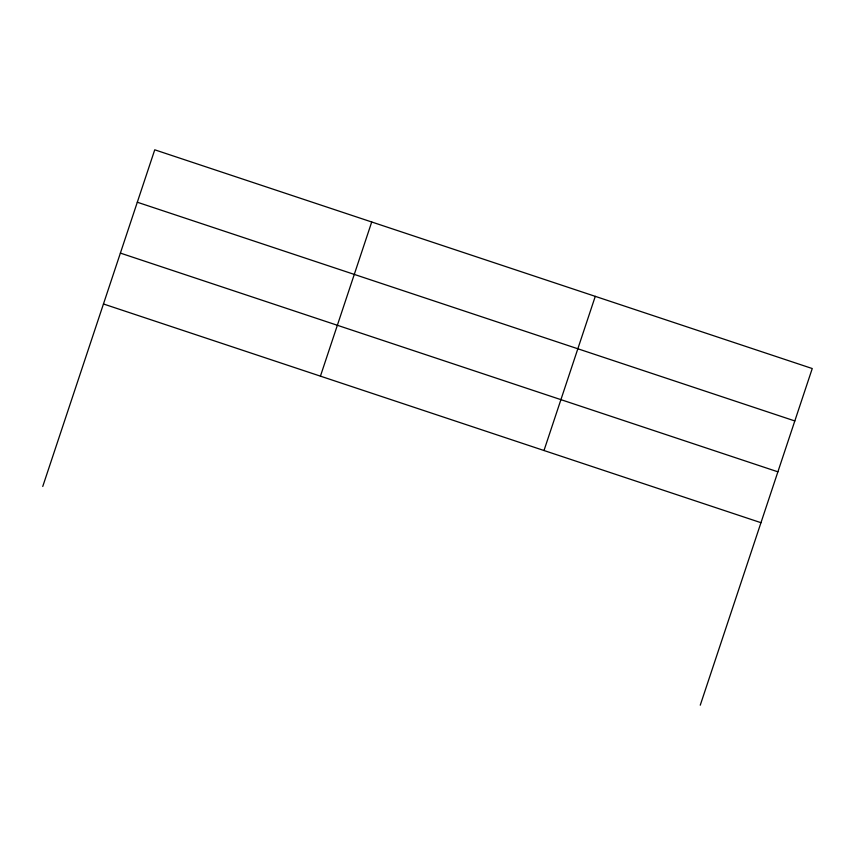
<?xml version="1.0" encoding="UTF-8"?>
<svg xmlns="http://www.w3.org/2000/svg" width="855" height="855" viewBox="0 0 855 855"><rect width="100%" height="100%" fill="white"/><g stroke="black" fill="none" stroke-linecap="round" stroke-linejoin="round"><path stroke-width="1.28" d="M42.75 486.463L154.744 149.807L812.25 368.537L700.256 705.193M320.433 376.147L371.722 221.99M543.994 450.521L595.272 296.354M137.302 202.229L794.819 420.949M120.384 253.101L777.89 471.821M103.455 303.974L760.971 522.694"/></g></svg>
